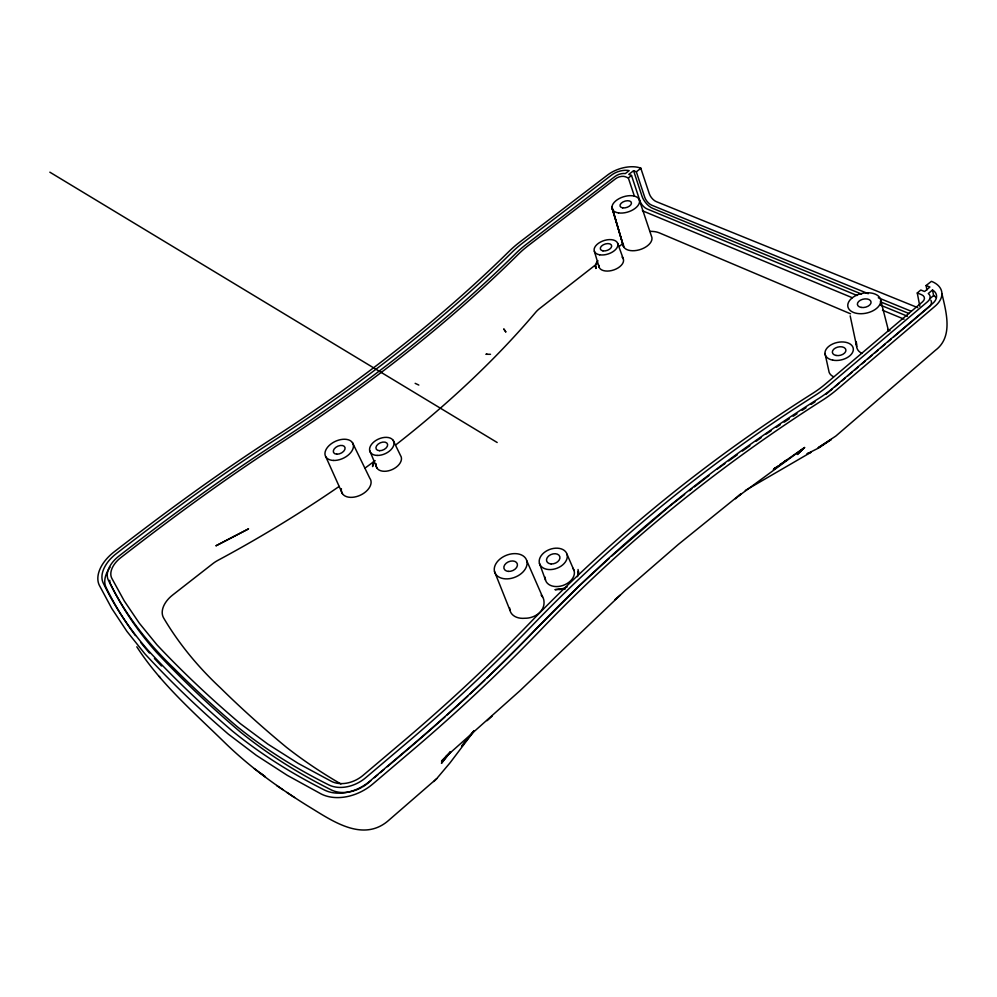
<?xml version="1.0" encoding="UTF-8"?>
<svg xmlns="http://www.w3.org/2000/svg" width="997" height="997" viewBox="0 0 997 997"><rect width="100%" height="100%" fill="white"/><g stroke="black" fill="none" stroke-linecap="round" stroke-linejoin="round"><path stroke-width="1.5" d="M372.915 463.568L372.604 466.471L372.915 463.568A17.074 10.768 -24.1 0 1 374.199 460.577M639.189 199.55L651.465 236.239A14.93 8.512 -17.5 0 1 641.445 249.125A14.93 8.512 -17.5 0 1 623.624 246.72L623.312 244.203M578.335 575.07L578.385 571.069L578.397 573.001A19.18 13.447 -20.2 0 1 577.475 576.69M372.654 465.238L374.037 462.209M474.136 730.963L450.108 762.742L436.649 778.694L388.132 820.83C362.073 843.051 330.755 819.758 307.363 805.688C277.677 787.194 249.163 766.519 224.138 742.005C193.393 711.958 160.305 683.269 136.813 646.791M450.407 751.975L441.422 763.316L450.47 751.9L441.521 761.135L450.582 752.149L445.597 756.947L519.948 690.734L624.67 590.934L678.296 544.449L741.008 493.789L735.524 498.774M473.911 730.901L461.524 746.317L473.662 731.262M433.857 781.536L436.649 778.694M609.155 558.407L579.357 585.775L535.962 629.107A1024.318 502.812 -31.4 0 1 486.96 678.01M611.448 556.301L670.059 505.828L684.627 494.487M487.084 720.681L492.169 716.108M614.862 599.72L620.109 595.172M929.653 298.876L933.616 295.523L932.507 289.99L928.294 293.554A10.867 6.53 -10.9 0 1 927.634 301.63L828.619 385.515A102.816 63.883 -14.5 0 1 814.786 395.622C712.568 460.402 617.791 536.897 533.707 623.972A1025.888 501.653 -31.4 0 1 404.807 744.622L365.749 777.697A31.343 23.043 -30.2 0 1 328.761 784.888A779.168 472.416 -13 0 1 237.062 726.539A3100.296 1183.489 -2 0 1 173.952 668.326A750.891 447.017 -14.5 0 1 108.324 580.104A26.595 16.326 -31 0 1 119.141 555.902C170.3 516.247 222.493 477.887 276.867 442.73A800.068 344.626 -27.9 0 0 515.785 253.45A91.799 53.09 -18.7 0 1 526.192 244.427L615.024 176.457A8.911 4.848 -18 0 1 625.356 173.54L629.169 170.624A14.22 7.727 -18 0 0 611.56 175.073L522.852 242.869A97.357 56.306 -18.7 0 0 511.835 252.415A795.519 342.47 -27.9 0 1 274.462 440.238C220.013 475.432 167.72 513.804 116.475 553.497A32.452 19.915 -31 0 0 103.214 582.996A757.408 451.217 -14.5 0 0 148.565 650.842A3113.531 1189.795 -1.9 0 0 232.176 730.863A785.985 476.89 -13 0 0 324.486 790.035A38.235 28.128 -30.2 0 0 369.713 781.262L408.845 748.062A1031.795 504.918 -31.4 0 0 538.542 626.428C622.302 539.489 716.781 463.131 818.699 398.501A109.047 67.759 -14.5 0 0 833.392 387.746L932.544 303.599A17.323 10.406 -10.9 0 0 932.507 289.99M370.834 780.713L368.479 782.72A31.48 23.23 -30.3 0 1 362.684 786.845M374.373 777.71L377.913 774.706M380.268 772.7L383.82 769.696M387.359 766.693L407.412 749.669A1024.318 502.812 -31.4 0 0 444.911 716.968M830.127 390.886L832.483 388.892M834.825 386.886L839.536 382.898M841.892 380.904L845.419 377.913M847.762 375.906L852.472 371.918M854.828 369.924L858.355 366.933M861.882 363.93L865.408 360.939M867.764 358.945L872.462 354.957M874.818 352.95L878.345 349.959M880.7 347.965L885.398 343.977M887.754 341.971L891.281 338.98M893.624 336.986L928.905 307.039A11.042 6.655 -10.8 0 0 930.899 300.271M919.795 306.216L917.277 292.968L920.792 290.015L924.593 291.51L929.902 287.024L926.101 285.528L931.435 281.328A29.511 17.722 -11 0 1 935.036 306.229L837.081 389.466A113.758 70.687 -14.5 0 1 821.727 400.719C720.183 465.437 625.667 541.359 542.281 628.322A1036.132 507.373 -31.4 0 1 411.96 750.716L372.778 784.016A43.532 32.016 -30.2 0 1 321.196 793.986L287.223 775.305L256.304 755.327L228.425 734.203A3140.936 1198.357 -1.9 0 1 144.727 653.646L126.918 631.375L111.814 608.519L99.289 585.214A36.939 22.669 -31 0 1 114.418 551.653C165.739 511.947 218.106 473.55 272.63 438.331A792.067 340.824 -27.9 0 0 508.806 251.618A101.557 58.736 -18.7 0 1 520.297 241.673L607.734 174.899A24.364 13.26 -17.9 0 1 640.784 168.169L649.296 193.717A7.577 3.589 51.4 0 0 656.238 201.606L917.739 307.649M773.547 469.612L787.082 459.854L784.676 461.424M597.203 263.594L539.564 308.596A22.457 13.335 -19.4 0 0 535.813 312.148A635.064 307.35 -27.8 0 1 395.959 444.749M619.287 246.359L622.963 243.492M689.488 490.711L691.918 488.817M694.348 486.935L708.917 475.594M917.277 292.968L921.427 294.626A8.649 5.197 -10.9 0 1 922.424 301.929L825.416 384.032A98.616 61.266 -14.5 0 1 812.169 393.703C709.739 458.533 614.7 535.09 530.466 622.327A1022.075 499.509 -31.4 0 1 402.103 742.316L363.107 775.317A26.707 19.641 -30.2 0 1 331.627 781.461L298.24 763.428L267.807 744.098L240.339 723.648A3112.784 1183.85 -2 0 1 156.903 644.772L139.256 623.113L124.226 600.879L111.739 578.173A22.669 13.908 -31 0 1 120.949 557.522C172.045 517.892 224.175 479.545 278.475 444.413A803.108 346.071 -27.9 0 0 518.452 254.148A88.048 50.922 -18.7 0 1 528.447 245.474L615.635 178.712A7.116 3.876 -18 0 1 625.331 176.743L628.334 177.94L631.512 175.484L639.949 200.958A7.602 3.552 51.5 0 0 646.903 208.871L857.096 295.486M631.512 175.484L628.771 174.4L633.581 170.711L636.335 171.796L640.971 168.231M717.416 468.976L724.919 463.605M728.67 460.926L737.406 454.657M742.416 451.068L749.906 445.696M756.162 441.222L761.16 437.646M738.64 495.945L804.616 447.491L797.326 454.495L804.542 447.553L782.969 462.583M766.157 434.069L771.292 430.667M776.439 427.277L780.302 424.734M784.153 422.192L789.3 418.802M793.163 416.26L797.014 413.718M802.161 410.315L806.025 407.773M811.159 404.383L815.023 401.841M774.208 468.54L777.872 466.122M779.878 464.552L782.284 462.994M745.32 490.462L810.935 452.339L807.234 453.61M561.249 589.003L555.217 589.663L561.249 589.003A19.18 13.447 -20.2 0 0 567.131 586.897M807.308 453.722L819.135 447.753L831.186 439.515L818.138 447.753L835.86 436.025L935.373 350.321C953.493 336.812 946.141 311.887 941.928 293.704M565.399 588.878L558.993 589.638M487.035 354.172L485.9 354.284L490.499 354.296M868.275 293.704L651.664 205.17A7.59 3.564 51.4 0 1 644.723 197.269L636.335 171.796M878.32 297.804L911.32 311.288M861.57 294.078L652.636 208.336A11.64 5.471 51.4 0 1 642.006 196.235L633.581 170.711M880.301 301.767L909.127 313.581M880.127 304.982L907.482 316.248M852.273 297.717L643.75 211.327A7.602 3.539 51.5 0 1 642.38 210.579M882.482 310.229L904.055 319.165M850.553 313.806L659.391 232.899A22.233 12.724 -17.4 0 0 649.87 231.379M415.151 383.347L418.815 385.066M49.85 172.182L497.179 442.506M276.655 785.536L282.724 789.599M286.986 792.441L294.551 797.5M254.223 768.575L265.401 776.813L259.831 772.7M159.159 676.365L160.43 677.86M352.464 442.643L369.775 478.199A15.79 10.007 -25.2 0 1 358.509 495.958A15.79 10.007 -25.2 0 1 341.385 488.68M393.105 440.25L400.482 455.455A13.41 8.45 -24.1 0 1 390.425 470.26A13.41 8.45 -24.1 0 1 376.168 463.779M325.894 456.95L342.457 493.752M526.802 560.825A17.036 11.777 -21.7 0 1 505.305 578.846A17.036 11.777 -21.7 0 1 499.921 559.093A17.036 11.777 -21.7 0 1 526.802 560.825L542.617 596.991M567.019 554.257A14.531 10.082 -20.3 0 1 548.873 569.561A14.531 10.082 -20.3 0 1 543.864 552.812A14.531 10.082 -20.3 0 1 567.019 554.257L574.085 570.596M369.65 450.519L376.991 468.141M494.512 571.518L509.928 610.189M539.452 563.38L545.496 580.017M617.617 243.168L623.25 258.759M628.334 177.94L634.441 196.322M612.295 209.096L623.624 246.72L611.959 207.052L623.212 245.561M594.386 251.356L599.135 267.221M595.483 265.962L595.857 268.417L595.483 265.962A16.288 9.397 -18.1 0 1 597.913 260.653M880.725 300.359A16.737 10.095 -12.1 0 1 856.996 313.419A16.737 10.095 -12.1 0 1 855.065 295.984A16.737 10.095 -12.1 0 1 880.725 300.359L888.639 331.253M850.179 315.862L856.685 346.607A17.448 10.805 -11.5 0 0 862.031 353.424M824.993 353.486L828.794 370.759A14.918 9.384 -12.1 0 0 833.592 376.729M926.101 285.528L926.923 289.953M856.273 342.17L856.685 346.607M856.249 341.971L856.498 344.738M578.061 569.486L578.397 573.001M595.57 266.498L595.583 267.408M572.814 568.14A15.055 10.556 -20.2 0 1 562.769 585.526A15.055 10.556 -20.2 0 1 545.247 577.226M509.691 607.996A17.747 12.587 -21.5 0 0 524.921 618.252C534.753 618.389 545.745 611.074 543.839 600.144A17.747 12.587 -21.5 0 0 541.159 595.184M622.103 257.126A12.787 7.378 -18.1 0 1 613.965 269.875A12.787 7.378 -18.1 0 1 598.848 265.302M375.146 460.639A635.064 307.35 -27.8 0 1 365.126 468.017M339.13 486.449A635.064 307.35 -27.8 0 1 217.994 560.302A23.916 15.279 -29.3 0 0 212.747 563.716L172.631 595.035A24.152 15.466 -30.7 0 0 163.645 617.99A706.387 431.352 -14.1 0 0 220.599 688.042A2531.906 1060.322 -2.4 0 0 286.475 747.314A732.247 455.056 -12.6 0 0 340.924 783.978M887.654 329.508A25.835 16.002 -11.6 0 1 890.022 330.692M109.757 580.279A26.72 16.463 -31 0 0 110.841 584.678A749.682 447.852 -14.4 0 0 156.143 651.913A3090.052 1184.237 -1.9 0 0 239.654 731.412A777.872 473.226 -12.9 0 0 331.303 789.923A31.48 23.23 -30.3 0 0 361.45 787.543M484.741 680.141A1024.318 502.812 -31.4 0 1 470.123 693.912M467.855 696.031A1024.318 502.812 -31.4 0 1 447.192 714.911M829.068 391.771A102.728 64.045 -14.4 0 1 825.778 394.388M161.526 666.008A3098.551 1189.309 -1.9 0 1 154.435 658.531M149.463 653.035A755.464 451.629 -14.4 0 1 140.839 642.604M135.43 635.575A755.464 451.629 -14.4 0 1 106.056 587.383A32.203 19.84 -31 0 1 110.069 567.256M933.616 295.523A17.099 10.306 -10.8 0 1 936.083 297.679M775.454 467.867L773.423 469.612L775.429 467.892M234.332 536.236L215.888 545.833L248.565 528.859L234.332 536.236M505.766 331.864L503.896 329.11L505.766 331.864M551.104 563.941A6.954 4.823 -20.3 0 0 559.816 556.638A6.954 4.823 -20.3 0 0 548.749 555.915A6.954 4.823 -20.3 0 0 551.104 563.941M832.794 360.154A14.382 8.948 -12.3 0 0 853.32 348.825A14.382 8.948 -12.3 0 0 831.373 344.638A14.382 8.948 -12.3 0 0 832.794 360.154M599.708 254.808A12.325 7.016 -18.2 0 0 617.916 244.988A12.325 7.016 -18.2 0 0 600.418 242.084A12.325 7.016 -18.2 0 0 599.708 254.808M377.153 455.43A12.924 8.051 -24.1 0 0 393.94 442.17A12.924 8.051 -24.1 0 0 374.324 441.559A12.924 8.051 -24.1 0 0 377.153 455.43M333.559 460.452A15.129 9.334 -25.1 0 0 353.374 444.911A15.129 9.334 -25.1 0 0 330.705 444.176A15.129 9.334 -25.1 0 0 333.559 460.452M618.551 212.909A14.282 7.914 -17.8 0 0 639.576 201.593A14.282 7.914 -17.8 0 0 619.162 198.602A14.282 7.914 -17.8 0 0 618.551 212.909M622.726 207.875A5.92 3.278 -17.8 0 0 631.462 203.201A5.92 3.278 -17.8 0 0 623.013 201.93A5.92 3.278 -17.8 0 0 622.726 207.875M336.824 454.196A6.281 3.876 -25.1 0 0 345.074 447.765A6.281 3.876 -25.1 0 0 335.677 447.441A6.281 3.876 -25.1 0 0 336.824 454.196M508.383 571.406A7.066 4.885 -21.7 0 0 517.331 563.953A7.066 4.885 -21.7 0 0 506.202 563.205A7.066 4.885 -21.7 0 0 508.383 571.406M861.184 307.425A6.942 4.187 -12.1 0 0 871.054 302.016A6.942 4.187 -12.1 0 0 860.423 300.184A6.942 4.187 -12.1 0 0 861.184 307.425M379.545 450.694A6.181 3.851 -24.1 0 0 387.596 444.35A6.181 3.851 -24.1 0 0 378.224 444.039A6.181 3.851 -24.1 0 0 379.545 450.694M602.961 250.87A5.895 3.365 -18.2 0 0 611.684 246.172A5.895 3.365 -18.2 0 0 603.322 244.764A5.895 3.365 -18.2 0 0 602.961 250.87M836.059 355.455A6.879 4.287 -12.3 0 0 845.917 350.047A6.879 4.287 -12.3 0 0 835.424 348.015A6.879 4.287 -12.3 0 0 836.059 355.455"/></g></svg>
